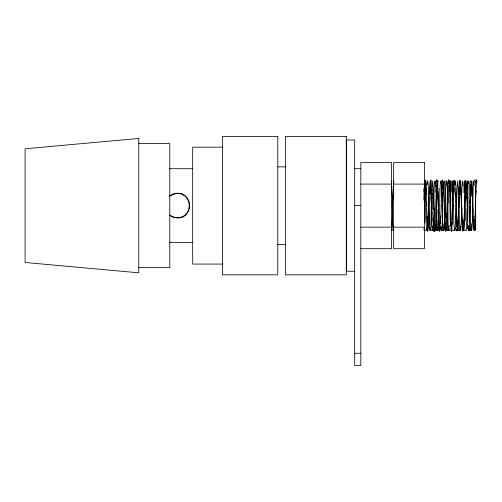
<?xml version="1.0" encoding="UTF-8"?>
<svg xmlns="http://www.w3.org/2000/svg" width="502" height="502" viewBox="0 0 502 502"><rect width="100%" height="100%" fill="white"/><g stroke="black" fill="none" stroke-linecap="round" stroke-linejoin="round"><path stroke-width="0.75" d="M434.211 207.997L433.075 229.809L432.912 230.236L429.837 230.236A24.642 0.878 89.8 0 1 429.75 230.004M436.671 208.085L437.97 181.504M439.834 205.632L438.541 230.117M441.327 204.05L440.869 216.387M442.3 205.632L443.592 181.147M445.456 203.178L444.188 229.596L443.988 230.236L440.913 230.236A24.642 0.885 -90 0 0 440.994 230.192M447.219 201.559L446.767 214.028M447.834 205.632L449.215 181.021M452.917 203.768L452.522 214.574M461.896 207.997L460.761 229.809L460.598 230.236L457.523 230.236A24.642 0.878 89.8 0 1 457.435 230.004M464.356 208.085L465.655 181.504M467.519 205.632L466.22 230.117M473.141 203.178L472.275 224.62M475.67 201.377L475.218 213.708M429.976 196.627L429.072 220.723M431.049 210.476L432.605 181.021L433.264 187.572L435.102 229.075L435.372 230.236L438.453 230.236A24.642 0.878 -89.8 0 0 438.541 230.01M458.916 196.803L458.019 220.566M458.734 210.476L460.29 181.021L460.949 187.572L462.788 229.075L463.057 230.236L466.132 230.236A24.642 0.878 -89.8 0 0 466.22 230.01M469.546 216.061L471.278 181.147M441.779 192.09L441.666 194.883M470.424 192.586L470.318 195.284M447.558 192.686L447.671 190.063M475.978 193.251L476.091 190.741M430.314 188.532L430.427 186.298M452.183 222.624L452.07 224.846M459.248 188.827L459.361 186.625M472.25 225.091L471.704 230.217M440.417 226.189L440.304 227.946M469.106 225.542L469 227.243M434.512 227.619L434.399 229.113M463.371 227.136L463.258 228.598M430.772 181.442L430.885 180.519M459.694 181.843L459.807 180.94M436.671 180.645L436.784 180.03M465.473 181.316L465.58 180.714M393.794 181.071L392.464 205.632A24.642 0.878 -89.9 0 1 391.322 228.605M441.132 181.134L441.729 185.031L442.431 200.869M468.818 181.134L469.414 185.031L470.117 200.869M172.569 216.989L169.488 215.138C195.686 229.59 195.686 181.668 169.488 196.125L172.569 194.274M188.413 210.915L185.564 214.743L182.031 216.989M434.061 231.409L433.948 231.409A25.997 0.922 89.8 0 1 433.596 230.198M462.926 230.845L462.813 230.845A25.439 0.904 89.8 0 1 462.474 229.659M476.844 181.065L476.9 181.021A1.23 1.23 0 0 0 475.67 179.791A1.23 1.23 0 0 0 474.44 181.021L475.67 181.021L475.67 230.236L474.101 230.217L473.869 229.169M138.79 143.616L169.795 143.616L169.795 267.641L138.79 267.641M222.367 147.186L192.68 147.186L192.68 264.071L222.367 264.071M277.782 166.871L285.475 166.871M169.488 168.716L192.68 168.716M354.682 168.716L360.831 168.716M360.831 184.096L391.591 184.096M393.643 184.096L424.403 184.096M354.682 205.632L360.831 205.632M360.831 227.161L391.591 227.161M393.643 227.161L424.403 227.161M391.271 230.236L393.769 230.236M424.303 230.236L427.39 230.23L427.641 229.119L429.455 188.2L430.145 181.021L431.62 208.079M449.522 230.236L446.447 230.236L446.253 229.634L444.891 200.787M451.988 230.236L455.076 230.23L455.327 229.119L457.14 188.2L457.83 181.021L459.299 208.079M471.673 230.236L468.598 230.236A24.642 0.885 -90 0 0 468.68 230.192M169.337 242.541L192.68 242.541M277.782 244.386L285.475 244.386M360.831 248.691L391.591 248.691L391.591 162.566L360.831 162.566L360.831 365.582L354.682 365.582L354.682 140.008L346.48 140.008L346.48 271.249L354.682 271.249M354.682 353.276L360.831 353.276M182.031 194.274L185.564 196.514L188.413 200.348M448.575 179.961L448.462 179.961A25.891 0.922 -89.8 0 0 448.117 181.166M446.755 181.021L448.054 203.26M391.391 181.021L392.689 203.26M457.435 230.117L456.136 205.632M429.75 230.117L428.457 205.632M452.377 181.147L453.676 205.632M424.698 181.147L425.991 205.632M451.285 231.045L451.172 230.431M450.514 203.172L451.813 229.753M424.127 229.753L423.964 228.46M473.919 229.709L473.493 224.036M445.406 230.7L445.293 229.784M437.123 180.494L437.236 181.41M448.913 182.251L449.026 183.738M433.602 229.113L433.49 227.619M454.768 183.537L454.881 185.276M425.79 183.412L425.903 185.169M473.442 223.001L473.48 224.162M466.358 186.788L466.465 188.965M444.954 224.934L444.841 222.7M437.581 186.273L437.694 188.514M473.43 223.12L473.06 214.166M462.035 220.918L461.922 218.339M433.151 221.269L433.038 218.64M472.175 191.036L472.62 201.986M443.592 190.503L444.389 211.58M456.23 218.991L456.117 216.23M426.242 192.147L426.807 207.226M427.258 219.154L427.146 216.375M455.333 194.971L455.778 207.163M472.991 212.792L472.558 200.744M473.009 212.735L473.047 214.228M466.797 196.853L467.18 207.439M461.143 197.349L461.589 209.61M438.033 196.633L438.428 207.533M432.241 197.236L432.699 209.736M472.878 209.221L472.972 211.863M181.988 216.895A11.778 11.069 0 0 1 172.613 216.895M188.476 200.311A11.86 11.433 86.9 0 1 188.507 210.965M172.537 194.199A11.778 11.308 -2.6 0 1 182.075 194.167M476.9 181.021A1.23 1.23 0 0 1 475.67 182.251M476.392 182.885A24.617 0.872 -89.7 0 1 476.844 181.216M476.065 188.84A24.868 0.728 -88.8 0 1 476.423 183.067M475.595 200.348A24.83 0.402 -88.2 0 1 476.028 189.599M475.218 213.162A24.441 0.333 -88.1 0 1 475.061 217.071M475.036 215.578A24.874 0.439 -88.2 0 1 474.81 220.993M474.723 219.374A24.698 0.646 -88.6 0 1 474.214 228.41M474.189 229.897A24.949 0.891 -89.8 0 1 473.913 230.217M473.813 229.778A24.974 0.816 89.2 0 1 473.468 225.825M473.399 224.72A24.956 0.552 88.4 0 1 473.009 216.136M472.012 188.168A24.585 0.558 88.4 0 1 472.169 191.569M470.537 182.025A24.899 0.646 88.6 0 1 471.685 196.125M470.399 190.609A25.119 0.684 -88.7 0 1 470.713 184.717M469.903 203.36A25.15 0.326 -88.1 0 1 470.387 190.842M469.546 215.433A24.705 0.37 -88.1 0 1 469.439 218.019M469.414 216.651A25.182 0.521 -88.3 0 1 469.125 223.101M468.987 225.687A25.182 0.803 -89.1 0 1 468.673 229.596M468.554 230.324A25.232 0.904 90 0 1 468.222 230.073M468.228 229.521A24.774 0.822 89.2 0 1 468.065 227.732M468.071 228.843A25.213 0.784 89 0 1 467.77 224.463M467.889 228.717A25.031 0.609 88.5 0 1 466.986 208.537M466.496 192.203A25.313 0.364 88.1 0 1 466.76 198.867M466.032 183.462A25.288 0.715 88.7 0 1 466.339 188.683M465.912 181.354A24.874 0.835 89.3 0 1 466.025 182.326M465.58 180.494A25.326 0.891 89.6 0 1 465.906 182.038M465.128 183.751A25.382 0.866 -89.4 0 1 465.479 180.682M464.971 187.817A24.905 0.69 -88.7 0 1 465.141 184.805M464.67 192.617A25.351 0.627 -88.5 0 1 464.99 185.891M465.078 186.186A25.207 0.395 -88.2 0 1 464.256 215.226A25.207 0.395 -88.2 0 1 463.359 230.757M463.628 219.958A25.439 0.596 -88.4 0 1 463.384 225.04M463.246 227.23A25.47 0.847 -89.3 0 1 462.926 230.437M462.48 228.899A25.018 0.816 89.1 0 1 462.367 227.5M462.38 228.793A25.495 0.747 88.8 0 1 462.016 222.869M461.972 222.085A25.489 0.414 88.2 0 1 461.533 211.053M460.987 193.897A25.075 0.345 88.1 0 1 461.137 197.913M460.723 189.875A25.52 0.452 88.2 0 1 460.955 195.429M460.114 182.27A25.332 0.665 88.6 0 1 460.635 191.538M459.807 180.419A25.583 0.916 89.8 0 1 460.083 180.745M459.349 184.918A25.608 0.841 -89.2 0 1 459.706 180.864M458.878 194.851A25.583 0.565 -88.4 0 1 459.28 186.054M458.019 220.02A25.182 0.571 -88.4 0 1 457.855 223.509M457.843 222.022A25.627 0.665 -88.6 0 1 457.586 226.766M457.435 222.166A25.476 0.822 -89.1 0 1 456.387 229.169M456.525 227.048A25.715 0.697 88.7 0 1 456.205 221.012M456.192 220.78A25.734 0.333 88.1 0 1 455.697 207.966M455.226 192.969A25.269 0.376 88.1 0 1 455.333 195.611M454.906 187.773A25.753 0.527 88.3 0 1 455.195 194.368M454.442 181.128A25.746 0.822 89.1 0 1 454.762 185.131M453.977 180.645A25.79 0.922 -90 0 1 454.323 180.381M453.814 183.035A25.32 0.841 -89.2 0 1 453.984 181.209M453.519 186.374A25.765 0.803 -89 0 1 453.821 181.9M452.716 202.639A25.571 0.621 -88.5 0 1 453.632 182.025M452.484 212.515A25.84 0.37 -88.1 0 1 452.214 219.324M452.057 222.913A25.809 0.728 -88.7 0 1 451.744 228.241M451.731 229.401A25.382 0.853 -89.3 0 1 451.624 230.393M451.618 229.703A25.84 0.91 -89.6 0 1 451.279 231.271M451.172 231.083A25.884 0.878 89.4 0 1 450.821 227.946M450.834 226.879A25.395 0.703 88.7 0 1 450.658 223.804M450.677 225.768A25.847 0.64 88.5 0 1 450.35 218.91M449.014 180.042A25.684 0.402 88.2 0 1 449.93 195.868A25.684 0.402 88.2 0 1 450.771 225.467M449.045 185.872A25.909 0.609 88.4 0 1 449.296 191.049M448.575 180.375A25.928 0.866 89.3 0 1 448.901 183.638M448.01 183.368A25.458 0.828 -89.1 0 1 448.123 181.937M447.646 188.081A25.941 0.759 -88.8 0 1 448.022 182.05M447.156 200.091A25.922 0.42 -88.2 0 1 447.608 188.871M446.761 213.457A25.489 0.351 -88.1 0 1 446.598 217.535M446.573 215.979A25.935 0.458 -88.2 0 1 446.341 221.627M446.247 220.497A25.74 0.703 -88.7 0 1 445.707 229.721M445.688 230.901A25.985 0.929 -89.8 0 1 445.406 231.234M445.299 230.776A25.991 0.853 89.2 0 1 444.935 226.659M444.866 225.511A25.96 0.571 88.4 0 1 444.465 216.582M444.502 215.377A25.527 0.32 88.1 0 1 444.377 212.108M443.423 187.522A25.527 0.577 88.4 0 1 443.592 191.055M443.153 184.221A25.972 0.671 88.6 0 1 443.41 189.028M441.936 181.787A25.803 0.828 89.1 0 1 442.996 188.877M441.754 190.038A26.029 0.709 -88.7 0 1 442.074 183.933M441.239 203.247A26.035 0.339 -88.1 0 1 441.735 190.283M440.869 215.734A25.552 0.383 -88.1 0 1 440.762 218.408M440.731 216.996A26.035 0.533 -88.3 0 1 440.436 223.666M440.292 226.339A26.016 0.828 -89.1 0 1 439.965 230.38M439.846 231.133A26.048 0.935 90 0 1 439.501 230.87M439.507 230.299A25.571 0.847 89.2 0 1 439.338 228.454M439.344 229.602A26.01 0.809 89 0 1 439.037 225.084M439.156 229.15A25.809 0.596 88.4 0 1 438.246 208.606M437.725 191.839A26.054 0.376 88.1 0 1 437.995 198.704M437.248 182.853A26.01 0.734 88.7 0 1 437.562 188.219M436.784 179.798A26.029 0.916 89.6 0 1 437.116 181.385M436.32 183.148A26.066 0.885 -89.4 0 1 436.677 179.992M436.156 187.315A25.564 0.709 -88.7 0 1 436.332 184.221M435.843 192.247A26.01 0.646 -88.5 0 1 436.175 185.345M436.263 185.646A25.834 0.408 -88.2 0 1 435.429 215.421A25.834 0.408 -88.2 0 1 434.5 231.34M434.782 220.265A26.041 0.609 -88.4 0 1 434.531 225.473M434.393 227.713A26.048 0.872 -89.3 0 1 434.061 230.995M433.502 229.307A26.035 0.766 88.8 0 1 433.132 223.258M433.088 222.461A26.01 0.42 88.2 0 1 432.636 211.21M432.078 193.716A25.552 0.351 88.1 0 1 432.241 197.807M431.814 189.618A25.991 0.458 88.2 0 1 432.053 195.278M431.187 181.504A25.784 0.709 88.7 0 1 431.726 190.741M430.879 179.992A26.016 0.929 89.8 0 1 431.162 180.318M430.415 184.567A26.016 0.853 -89.2 0 1 430.779 180.444M429.938 194.65A25.966 0.571 -88.4 0 1 430.346 185.715M429.066 220.171A25.508 0.577 -88.4 0 1 428.903 223.704M428.884 222.198A25.947 0.671 -88.6 0 1 428.626 226.998M428.476 222.355A25.765 0.828 -89.1 0 1 427.415 229.439M427.553 227.293A25.966 0.703 88.7 0 1 427.233 221.2M427.215 220.955A25.966 0.339 88.1 0 1 426.719 208.029M425.922 187.679A25.935 0.533 88.3 0 1 426.211 194.324M425.451 180.99A25.903 0.828 89.1 0 1 425.778 185.018M424.993 180.5A25.922 0.929 -90 0 1 425.332 180.243M424.824 182.91A25.445 0.841 -89.2 0 1 424.999 181.071M424.529 186.261A25.878 0.809 -89 0 1 424.836 181.768M423.82 200.085A25.665 0.59 -88.4 0 1 424.648 182.213M471.447 223.697A24.642 0.878 89.9 0 1 470.405 226.86A24.642 0.878 89.9 0 1 469.96 199.815M467.406 205.575A24.642 0.872 -89.7 0 1 468.768 183.531M463.848 192.573A24.642 0.878 89.9 0 1 465.09 185.458A24.642 0.878 89.9 0 1 465.335 220.817M466.383 193.923A24.642 0.866 -89.6 0 1 467.657 184.472A24.642 0.866 -89.6 0 1 467.72 219.142M470.205 205.694A24.642 0.872 -89.7 0 1 469.64 227.036A24.642 0.872 -89.7 0 1 468.768 226.81M471.34 184.51A24.642 0.878 -89.8 0 1 472.595 200.649M461.463 210.313A24.642 0.853 -89.5 0 1 462.078 184.711A24.642 0.853 -89.5 0 1 463.032 186.029M460.485 226.013A24.642 0.878 89.9 0 1 459.085 208.907M464.683 209.579A24.642 0.878 -89.9 0 1 463.227 224.814M458.841 211.16A24.642 0.885 -90 0 1 457.573 227.601M455.038 230.236A24.642 0.885 90 0 1 454.975 230.192M454.925 227.726A24.642 0.872 89.7 0 1 453.563 205.682M452.315 181.065A24.642 0.878 89.8 0 1 452.377 181.247M450.263 222.806A24.642 0.878 -89.9 0 1 450.401 186.449A24.642 0.878 -89.9 0 1 451.681 192.015M449.522 230.173A24.642 0.878 89.9 0 1 449.353 230.048M452.729 222.794A24.642 0.878 -89.9 0 1 452.86 186.411A24.642 0.878 -89.9 0 1 454.141 192.09M451.988 230.167A24.642 0.866 89.6 0 1 451.813 229.345M454.774 181.021A24.642 0.885 90 0 1 454.837 181.065M454.925 184.454A24.642 0.872 89.7 0 1 455.803 184.221A24.642 0.872 89.7 0 1 456.362 205.563M449.19 225.229A24.642 0.853 89.5 0 1 448.236 226.546A24.642 0.853 89.5 0 1 447.621 200.951M445.243 202.35A24.642 0.878 -89.9 0 1 446.642 185.244M443.762 223.697A24.642 0.878 89.9 0 1 442.72 226.86A24.642 0.878 89.9 0 1 442.275 199.815M447.909 205.632A24.642 0.878 -89.9 0 1 447.433 227.174A24.642 0.878 -89.9 0 1 446.535 226.484M449.384 186.443A24.642 0.878 89.9 0 1 450.84 201.678M439.721 205.575A24.642 0.872 -89.7 0 1 441.082 183.531M437.97 220.453A24.642 0.878 89.9 0 1 436.746 225.354A24.642 0.878 89.9 0 1 436.508 190.936M440.298 219.192A24.642 0.878 89.9 0 1 439.018 224.827A24.642 0.878 89.9 0 1 438.886 188.445M442.519 205.694A24.642 0.872 -89.7 0 1 441.961 227.036A24.642 0.872 -89.7 0 1 441.082 226.81M443.655 184.51A24.642 0.878 -89.8 0 1 444.916 200.649M435.504 181.021A24.642 0.847 89.4 0 1 435.924 183.939M433.778 210.313A24.642 0.853 -89.5 0 1 434.393 184.711A24.642 0.853 -89.5 0 1 435.347 186.029M432.799 226.013A24.642 0.878 89.9 0 1 431.4 208.907M436.997 209.579A24.642 0.878 -89.9 0 1 435.541 224.814M437.97 181.912A24.642 0.866 -89.6 0 1 438.146 181.09M431.155 211.16A24.642 0.885 -90 0 1 429.888 227.601M427.24 227.726A24.642 0.872 89.7 0 1 425.878 205.682M424.629 181.065A24.642 0.878 89.8 0 1 424.698 181.247M423.908 188.626A24.642 0.878 -89.9 0 1 423.995 192.015M425.043 222.794A24.642 0.878 -89.9 0 1 425.175 186.411A24.642 0.878 -89.9 0 1 426.455 192.09M424.303 230.167A24.642 0.866 89.6 0 1 424.127 229.345M427.089 181.021A24.642 0.885 90 0 1 427.158 181.065M427.246 184.454A24.642 0.872 89.7 0 1 428.118 184.221A24.642 0.872 89.7 0 1 428.677 205.563M393.769 226.628A24.642 0.853 89.5 0 1 392.828 225.869A24.642 0.853 89.5 0 1 392.25 200.951M391.246 184.68A24.642 0.878 -89.9 0 1 391.278 185.244M472.922 202.331A24.642 0.878 -89.9 0 1 474.321 185.508M475.595 205.632A24.642 0.878 -90 0 1 475.13 227.124A24.642 0.878 -90 0 1 474.239 226.584M138.79 138.452L25.1 148.787L25.1 262.471L138.79 272.806L138.79 138.452M277.782 136.418L222.411 136.418L222.411 274.839L277.782 274.839L277.782 136.418M346.273 136.418L285.368 136.418L285.368 274.839L346.273 274.839L346.273 136.418M424.403 162.566L393.643 162.566L393.643 248.691L424.403 248.691L424.403 162.566M427.29 230.192A24.642 0.885 90 0 0 427.353 230.236"/></g></svg>
